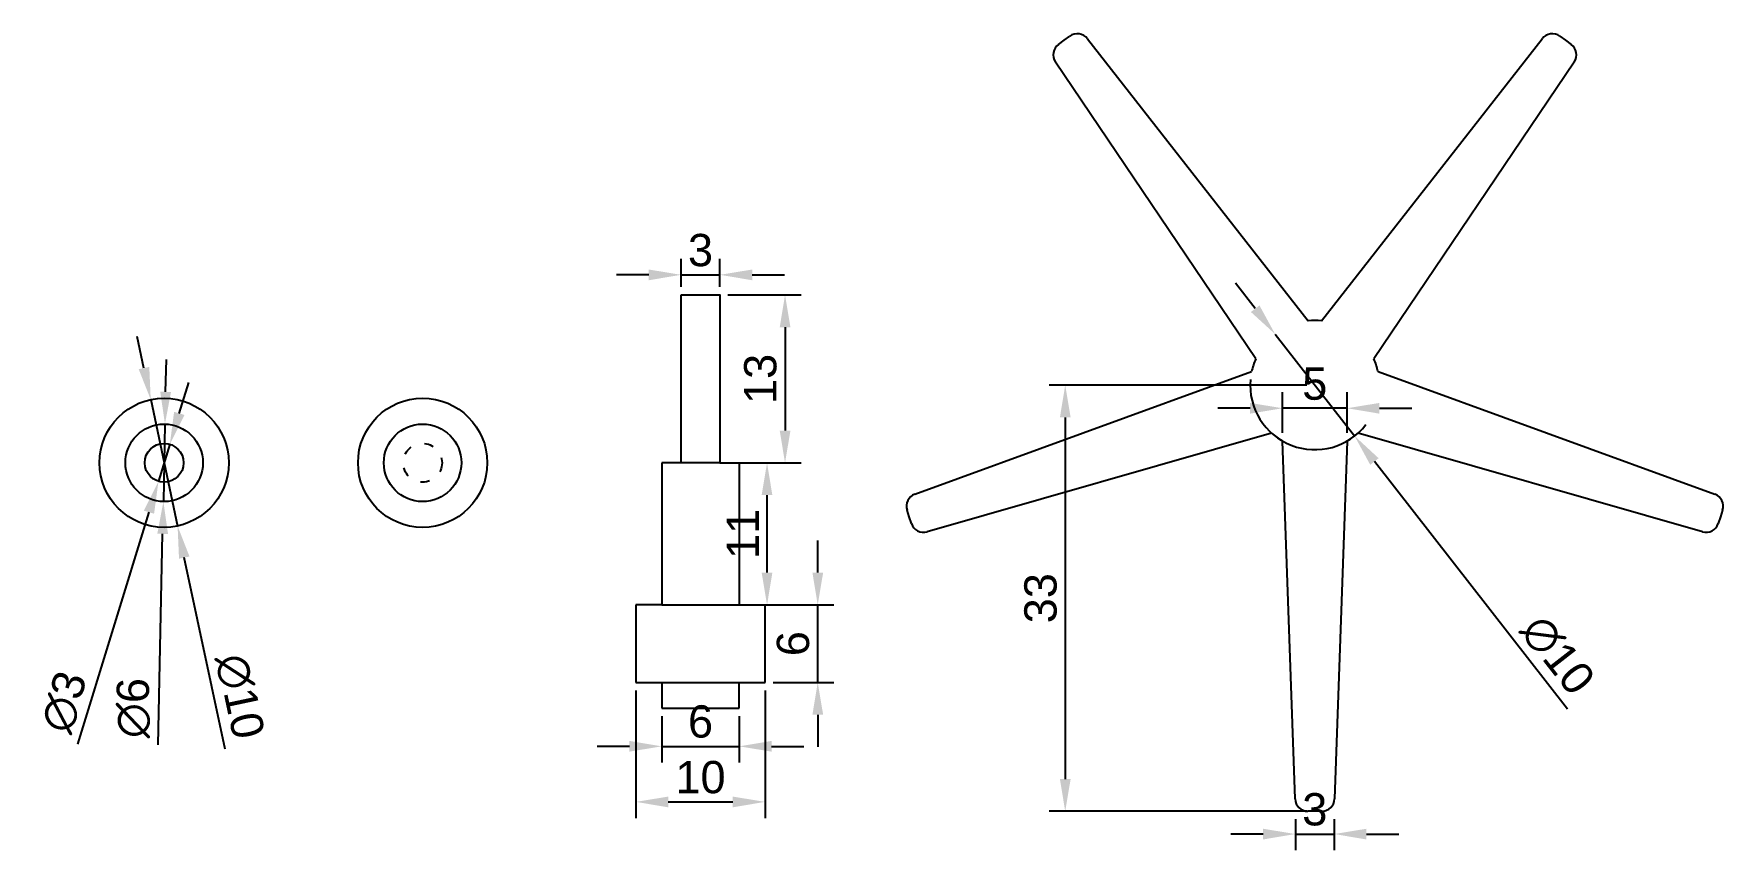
# Model space of a CAD drawing. Header units: millimetres. Extents: x 267 to 398, y 201 to 265.
import ezdxf

# ---------------------------------------------------------------- set-up
doc = ezdxf.new("R2010")
doc.units = ezdxf.units.MM
doc.linetypes.add('ACAD_ISO03W100', pattern=[30, 12, -18])
for name, color, linetype in [('cotari', 5, 'Continuous'), ('picior brate', 4, 'Continuous'), ('picior jos', 2, 'Continuous'), ('picior jos2', 2, 'ACAD_ISO03W100'), ('picior sectiune', 6, 'Continuous'), ('picior sus', 1, 'Continuous')]:
    doc.layers.add(name, color=color, linetype=linetype)
doc.styles.get("Standard").update_dxf_attribs({"font": 'arial.ttf'})
doc.dimstyles.new('ISO-25', dxfattribs={"dimtxt": 2.5, "dimasz": 2.5, "dimexe": 1.25, "dimexo": 0.625, "dimtad": 1, "dimtxsty": 'Standard', "dimcen": 2.5, "dimadec": 0, "dimazin": 0, "dimtfac": 1, "dimtmove": 0, "dimatfit": 3, "dimfxl": 1, "dimarcsym": 0})

# ---------------------------------------------------------------- blocks, each defined once
blk = doc.blocks.new('*D2')
at = {"layer": 'cotari', "color": 0, "lineweight": -2, "transparency": 16777216}
for p, q in [((316.99, 245.05), (316.99, 247.23)), ((319.99, 245.05), (319.99, 247.23)), ((314.49, 245.98), (311.99, 245.98)), ((316.99, 245.98), (319.99, 245.98)), ((322.49, 245.98), (324.99, 245.98))]:
    blk.add_line(p, q, dxfattribs=at)
at = {"layer": 'cotari', "color": 0, "transparency": 16777216}
for points in [[(314.49, 246.39), (314.49, 245.56), (316.99, 245.98)], [(322.49, 246.39), (322.49, 245.56), (319.99, 245.98)]]:
    blk.add_solid(points, dxfattribs=at)
at = {"layer": 'Defpoints', "color": 0, "transparency": 16777216}
for p in [(319.99, 245.98), (316.99, 244.42), (319.99, 244.42)]:
    blk.add_point(p, dxfattribs=at)
at = {"layer": 'cotari', "color": 0, "transparency": 16777216, "insert": (318.49, 247.88), "char_height": 2.5, "attachment_point": 5}
blk.add_mtext('3', dxfattribs=at)
blk = doc.blocks.new('*D3')
at = {"layer": 'cotari', "color": 0, "lineweight": -2, "transparency": 16777216}
for p, q in [((320.61, 244.42), (326.28, 244.42)), ((325.03, 241.92), (325.03, 233.92)), ((320.61, 231.42), (326.28, 231.42))]:
    blk.add_line(p, q, dxfattribs=at)
at = {"layer": 'cotari', "color": 0, "transparency": 16777216}
for points in [[(324.62, 241.92), (325.45, 241.92), (325.03, 244.42)], [(324.62, 233.92), (325.45, 233.92), (325.03, 231.42)]]:
    blk.add_solid(points, dxfattribs=at)
at = {"layer": 'Defpoints', "color": 0, "transparency": 16777216}
for p in [(319.99, 244.42), (319.99, 231.42), (325.03, 231.42)]:
    blk.add_point(p, dxfattribs=at)
at = {"layer": 'cotari', "color": 0, "transparency": 16777216, "insert": (323.13, 237.92), "char_height": 2.5, "attachment_point": 5, "rotation": 90}
blk.add_mtext('13', dxfattribs=at)
blk = doc.blocks.new('*D4')
at = {"layer": 'cotari', "color": 0, "lineweight": -2, "transparency": 16777216}
for p, q in [((315.49, 211.8), (315.49, 208.22)), ((321.49, 211.8), (321.49, 208.22)), ((312.99, 209.47), (310.49, 209.47)), ((315.49, 209.47), (321.49, 209.47)), ((323.99, 209.47), (326.49, 209.47))]:
    blk.add_line(p, q, dxfattribs=at)
at = {"layer": 'cotari', "color": 0, "transparency": 16777216}
for points in [[(312.99, 209.89), (312.99, 209.06), (315.49, 209.47)], [(323.99, 209.89), (323.99, 209.06), (321.49, 209.47)]]:
    blk.add_solid(points, dxfattribs=at)
at = {"layer": 'Defpoints', "color": 0, "transparency": 16777216}
for p in [(315.49, 212.42), (321.49, 212.42), (321.49, 209.47)]:
    blk.add_point(p, dxfattribs=at)
at = {"layer": 'cotari', "color": 0, "transparency": 16777216, "insert": (318.49, 211.38), "char_height": 2.5, "attachment_point": 5}
blk.add_mtext('6', dxfattribs=at)
blk = doc.blocks.new('*D5')
at = {"layer": 'cotari', "color": 0, "lineweight": -2, "transparency": 16777216}
for p, q in [((322.11, 231.42), (324.89, 231.42)), ((323.64, 222.92), (323.64, 228.92)), ((322.11, 220.42), (324.89, 220.42))]:
    blk.add_line(p, q, dxfattribs=at)
at = {"layer": 'cotari', "color": 0, "transparency": 16777216}
for points in [[(323.22, 228.92), (324.05, 228.92), (323.64, 231.42)], [(323.22, 222.92), (324.05, 222.92), (323.64, 220.42)]]:
    blk.add_solid(points, dxfattribs=at)
at = {"layer": 'Defpoints', "color": 0, "transparency": 16777216}
for p in [(321.49, 231.42), (323.64, 231.42), (321.49, 220.42)]:
    blk.add_point(p, dxfattribs=at)
at = {"layer": 'cotari', "color": 0, "transparency": 16777216, "insert": (321.76, 225.92), "char_height": 2.5, "attachment_point": 5, "rotation": 90}
blk.add_mtext('11', dxfattribs=at)
blk = doc.blocks.new('*D6')
at = {"layer": 'cotari', "color": 0, "lineweight": -2, "transparency": 16777216}
for p, q in [((327.56, 222.92), (327.56, 225.42)), ((324.12, 220.42), (328.81, 220.42)), ((327.56, 214.42), (327.56, 220.42)), ((324.11, 214.42), (328.81, 214.42)), ((327.56, 211.92), (327.56, 209.42))]:
    blk.add_line(p, q, dxfattribs=at)
at = {"layer": 'cotari', "color": 0, "transparency": 16777216}
for points in [[(327.15, 222.92), (327.98, 222.92), (327.56, 220.42)], [(327.15, 211.92), (327.98, 211.92), (327.56, 214.42)]]:
    blk.add_solid(points, dxfattribs=at)
at = {"layer": 'Defpoints', "color": 0, "transparency": 16777216}
for p in [(323.5, 220.42), (327.56, 220.42), (323.49, 214.42)]:
    blk.add_point(p, dxfattribs=at)
at = {"layer": 'cotari', "color": 0, "transparency": 16777216, "insert": (325.66, 217.42), "char_height": 2.5, "attachment_point": 5, "rotation": 90}
blk.add_mtext('6', dxfattribs=at)
blk = doc.blocks.new('*D7')
at = {"layer": 'cotari', "color": 0, "lineweight": -2, "transparency": 16777216}
for p, q in [((278.16, 235.25), (278.9, 237.64)), ((277.43, 232.86), (276.55, 229.99)), ((270.31, 209.65), (275.82, 227.6))]:
    blk.add_line(p, q, dxfattribs=at)
at = {"layer": 'cotari', "color": 0, "transparency": 16777216}
for points in [[(277.76, 235.37), (278.56, 235.13), (277.43, 232.86)], [(275.42, 227.72), (276.21, 227.48), (276.55, 229.99)]]:
    blk.add_solid(points, dxfattribs=at)
at = {"layer": 'Defpoints', "color": 0, "transparency": 16777216}
for p in [(277.43, 232.86), (276.55, 229.99)]:
    blk.add_point(p, dxfattribs=at)
at = {"layer": 'cotari', "color": 0, "transparency": 16777216, "insert": (269.25, 212.91), "char_height": 2.5, "attachment_point": 5, "rotation": 72.9471}
blk.add_mtext('∅3', dxfattribs=at)
blk = doc.blocks.new('*D8')
at = {"layer": 'cotari', "color": 0, "lineweight": -2, "transparency": 16777216}
for p, q in [((277.1, 236.92), (277.16, 239.42)), ((277.05, 234.42), (276.93, 228.42)), ((276.53, 209.6), (276.87, 225.93))]:
    blk.add_line(p, q, dxfattribs=at)
at = {"layer": 'cotari', "color": 0, "transparency": 16777216}
for points in [[(276.69, 236.93), (277.52, 236.91), (277.05, 234.42)], [(276.46, 225.93), (277.29, 225.92), (276.93, 228.42)]]:
    blk.add_solid(points, dxfattribs=at)
at = {"layer": 'Defpoints', "color": 0, "transparency": 16777216}
for p in [(277.05, 234.42), (276.93, 228.42)]:
    blk.add_point(p, dxfattribs=at)
at = {"layer": 'cotari', "color": 0, "transparency": 16777216, "insert": (274.62, 212.44), "char_height": 2.5, "attachment_point": 5, "rotation": 88.7977}
blk.add_mtext('∅6', dxfattribs=at)
blk = doc.blocks.new('*D9')
at = {"layer": 'cotari', "color": 0, "lineweight": -2, "transparency": 16777216}
for p, q in [((275.43, 238.76), (274.91, 241.21)), ((275.95, 236.32), (278.03, 226.53)), ((281.7, 209.24), (278.55, 224.09))]:
    blk.add_line(p, q, dxfattribs=at)
at = {"layer": 'cotari', "color": 0, "transparency": 16777216}
for points in [[(275.84, 238.85), (275.02, 238.67), (275.95, 236.32)], [(278.95, 224.17), (278.14, 224), (278.03, 226.53)]]:
    blk.add_solid(points, dxfattribs=at)
at = {"layer": 'Defpoints', "color": 0, "transparency": 16777216}
for p in [(275.95, 236.32), (278.03, 226.53)]:
    blk.add_point(p, dxfattribs=at)
at = {"layer": 'cotari', "color": 0, "transparency": 16777216, "insert": (282.84, 213.34), "char_height": 2.5, "attachment_point": 5, "rotation": 281.9865}
blk.add_mtext('∅10', dxfattribs=at)
blk = doc.blocks.new('*D10')
at = {"layer": 'cotari', "color": 0, "lineweight": -2, "transparency": 16777216}
for p, q in [((361.41, 243.36), (359.88, 245.33)), ((362.95, 241.39), (369.1, 233.5)), ((385.58, 212.35), (370.63, 231.53))]:
    blk.add_line(p, q, dxfattribs=at)
blk.add_arc((366.02, 237.44), 5, 175.162, 322.2563, dxfattribs=at)
at = {"layer": 'cotari', "color": 0, "transparency": 16777216}
for points in [[(361.74, 243.61), (361.08, 243.1), (362.95, 241.39)], [(370.96, 231.78), (370.31, 231.27), (369.1, 233.5)]]:
    blk.add_solid(points, dxfattribs=at)
at = {"layer": 'Defpoints', "color": 0, "transparency": 16777216}
for p in [(362.95, 241.39), (369.1, 233.5)]:
    blk.add_point(p, dxfattribs=at)
at = {"layer": 'cotari', "color": 0, "transparency": 16777216, "insert": (384.81, 216.54), "char_height": 2.5, "attachment_point": 5, "rotation": 307.9324}
blk.add_mtext('∅10', dxfattribs=at)
blk = doc.blocks.new('*D11')
at = {"layer": 'cotari', "color": 0, "lineweight": -2, "transparency": 16777216}
for p, q in [((363.52, 233.74), (363.52, 236.9)), ((368.52, 233.74), (368.52, 236.9)), ((361.02, 235.65), (358.52, 235.65)), ((368.52, 235.65), (363.52, 235.65)), ((371.02, 235.65), (373.52, 235.65))]:
    blk.add_line(p, q, dxfattribs=at)
at = {"layer": 'cotari', "color": 0, "transparency": 16777216}
for points in [[(361.02, 236.06), (361.02, 235.23), (363.52, 235.65)], [(371.02, 236.06), (371.02, 235.23), (368.52, 235.65)]]:
    blk.add_solid(points, dxfattribs=at)
at = {"layer": 'Defpoints', "color": 0, "transparency": 16777216}
for p in [(363.52, 235.65), (363.52, 233.11), (368.52, 233.11)]:
    blk.add_point(p, dxfattribs=at)
at = {"layer": 'cotari', "color": 0, "transparency": 16777216, "insert": (366.02, 237.54), "char_height": 2.5, "attachment_point": 5}
blk.add_mtext('5', dxfattribs=at)
blk = doc.blocks.new('*D12')
at = {"layer": 'cotari', "color": 0, "lineweight": -2, "transparency": 16777216}
for p, q in [((362.02, 202.68), (359.52, 202.68)), ((364.52, 203.82), (364.52, 201.43)), ((364.52, 202.68), (367.52, 202.68)), ((367.52, 203.82), (367.52, 201.43)), ((370.02, 202.68), (372.52, 202.68))]:
    blk.add_line(p, q, dxfattribs=at)
at = {"layer": 'cotari', "color": 0, "transparency": 16777216}
for points in [[(362.02, 203.09), (362.02, 202.26), (364.52, 202.68)], [(370.02, 203.09), (370.02, 202.26), (367.52, 202.68)]]:
    blk.add_solid(points, dxfattribs=at)
at = {"layer": 'Defpoints', "color": 0, "transparency": 16777216}
for p in [(364.52, 204.44), (367.52, 204.44), (367.52, 202.68)]:
    blk.add_point(p, dxfattribs=at)
at = {"layer": 'cotari', "color": 0, "transparency": 16777216, "insert": (366.02, 204.58), "char_height": 2.5, "attachment_point": 5}
blk.add_mtext('3', dxfattribs=at)
blk = doc.blocks.new('*D13')
at = {"layer": 'cotari', "color": 0, "lineweight": -2, "transparency": 16777216}
for p, q in [((365.4, 237.44), (345.46, 237.44)), ((346.71, 234.94), (346.71, 206.94)), ((365.4, 204.44), (345.46, 204.44))]:
    blk.add_line(p, q, dxfattribs=at)
at = {"layer": 'cotari', "color": 0, "transparency": 16777216}
for points in [[(346.3, 234.94), (347.13, 234.94), (346.71, 237.44)], [(346.3, 206.94), (347.13, 206.94), (346.71, 204.44)]]:
    blk.add_solid(points, dxfattribs=at)
at = {"layer": 'Defpoints', "color": 0, "transparency": 16777216}
for p in [(366.02, 237.44), (346.71, 204.44), (366.02, 204.44)]:
    blk.add_point(p, dxfattribs=at)
at = {"layer": 'cotari', "color": 0, "transparency": 16777216, "insert": (344.81, 220.94), "char_height": 2.5, "attachment_point": 5, "rotation": 90}
blk.add_mtext('33', dxfattribs=at)
blk = doc.blocks.new('*D14')
at = {"layer": 'cotari', "color": 0, "lineweight": -2, "transparency": 16777216}
for p, q in [((313.49, 213.8), (313.49, 203.92)), ((323.49, 213.8), (323.49, 203.92)), ((315.99, 205.17), (320.99, 205.17))]:
    blk.add_line(p, q, dxfattribs=at)
at = {"layer": 'cotari', "color": 0, "transparency": 16777216}
for points in [[(315.99, 205.58), (315.99, 204.75), (313.49, 205.17)], [(320.99, 205.58), (320.99, 204.75), (323.49, 205.17)]]:
    blk.add_solid(points, dxfattribs=at)
at = {"layer": 'Defpoints', "color": 0, "transparency": 16777216}
for p in [(313.49, 214.42), (323.49, 214.42), (323.49, 205.17)]:
    blk.add_point(p, dxfattribs=at)
at = {"layer": 'cotari', "color": 0, "transparency": 16777216, "insert": (318.49, 207.07), "char_height": 2.5, "attachment_point": 5}
blk.add_mtext('10', dxfattribs=at)

msp = doc.modelspace()

# ---------------------------------------------------------------- linework, layer by layer
at = {"layer": 'picior brate'}
for p, q in [((346.195, 263.825), (346.627, 264.139)), ((346.627, 264.139), (347.059, 264.453)), ((348.435, 264.26), (365.501, 242.414)), ((366.547, 242.414), (383.613, 264.26)), ((384.989, 264.453), (385.421, 264.139)), ((385.421, 264.139), (385.853, 263.825)), ((361.456, 239.475), (345.954, 262.457)), ((386.094, 262.457), (370.592, 239.475)), ((335.083, 229.001), (361.133, 238.481)), ((370.915, 238.481), (396.965, 229.001)), ((362.678, 233.726), (336.031, 226.084)), ((364.49, 205.407), (363.524, 233.112)), ((368.524, 233.112), (367.558, 205.407)), ((396.017, 226.084), (369.37, 233.726)), ((363.547, 232.442), (363.524, 232.442)), ((368.501, 232.442), (368.524, 232.442)), ((334.639, 227.244), (334.474, 227.752)), ((397.574, 227.752), (397.409, 227.244)), ((334.804, 226.736), (334.639, 227.244)), ((397.409, 227.244), (397.244, 226.736)), ((366.024, 204.442), (365.49, 204.442)), ((366.558, 204.442), (366.024, 204.442))]:
    msp.add_line(p, q, dxfattribs=at)
for centre, radius, start, end in [((347.647, 263.644), 1, 37.99766, 126), ((384.401, 263.644), 1, 54, 142.00234), ((346.783, 263.016), 1, 126, 214.00234), ((385.265, 263.016), 1, 325.99766, 54), ((366.024, 237.442), 5, 84, 96), ((366.024, 237.442), 5, 156, 168), ((366.024, 237.442), 5, 12, 24), ((366.024, 237.442), 5, 228, 240), ((366.024, 237.442), 5, 300, 312), ((335.425, 228.061), 1, 109.99766, 198), ((396.623, 228.061), 1, 342, 70.00234), ((335.755, 227.045), 1, 198, 286.00234), ((396.293, 227.045), 1, 253.99766, 342), ((365.49, 205.442), 1, 181.99766, 270), ((366.558, 205.442), 1, 270, 358.00234)]:
    msp.add_arc(centre, radius, start, end, dxfattribs=at)
at = {"layer": 'picior jos'}
for radius in [5, 3]:
    msp.add_circle((296.989, 231.424), radius, dxfattribs=at)
at = {"layer": 'picior jos2', "ltscale": 0.06}
msp.add_circle((296.989, 231.424), 1.5, dxfattribs=at)
at = {"layer": 'picior sectiune'}
for p, q in [((316.989, 231.424), (315.489, 231.424)), ((315.489, 231.424), (315.489, 220.424)), ((319.989, 231.424), (321.489, 231.424)), ((321.489, 231.424), (321.489, 220.424)), ((315.489, 220.424), (313.489, 220.424)), ((313.489, 220.424), (313.489, 214.424)), ((315.489, 220.424), (321.489, 220.424)), ((321.489, 220.424), (323.489, 220.424)), ((323.489, 214.424), (323.489, 220.424)), ((313.489, 214.424), (323.489, 214.424)), ((315.489, 214.424), (315.489, 212.424)), ((321.489, 212.424), (321.489, 214.424)), ((315.489, 212.424), (321.489, 212.424))]:
    msp.add_line(p, q, dxfattribs=at)
msp.add_lwpolyline([(316.989, 244.424), (319.989, 244.424), (319.989, 231.424), (316.989, 231.424)], close=True, dxfattribs=at)
at = {"layer": 'picior sus'}
for radius in [5, 3, 1.5]:
    msp.add_circle((276.989, 231.424), radius, dxfattribs=at)

# ---------------------------------------------------------------- dimensions: what is measured, and where the dimension line sits
at = {"layer": 'cotari'}
for base, p1, p2, picture, middle in [((319.989, 245.977), (316.989, 244.424), (319.989, 244.424), '*D2', (318.489, 247.88)), ((363.524, 235.646), (368.524, 233.112), (363.524, 233.112), '*D11', (366.024, 237.543)), ((323.489, 205.168), (313.489, 214.424), (323.489, 214.424), '*D14', (318.489, 207.069)), ((321.489, 209.475), (315.489, 212.424), (321.489, 212.424), '*D4', (318.489, 211.376)), ((367.524, 202.676), (364.524, 204.442), (367.524, 204.442), '*D12', (366.024, 204.578))]:
    dim = msp.add_linear_dim(base=base, p1=p1, p2=p2, dimstyle='ISO-25', dxfattribs=at)
    dim.commit()
    dim.dimension.update_dxf_attribs({"geometry": picture, "text_midpoint": middle})
for p1, p2, picture, middle in [((362.95, 241.385), (369.098, 233.498), '*D10', (383.259, 215.327)), ((275.951, 236.315), (278.027, 226.533), '*D9', (280.915, 212.932)), ((277.052, 234.424), (276.926, 228.425), '*D8', (276.59, 212.4)), ((277.429, 232.858), (276.549, 229.99), '*D7', (271.133, 212.334))]:
    dim = msp.add_diameter_dim_2p(p1=p1, p2=p2, dimstyle='ISO-25', dxfattribs=at)
    dim.commit()
    dim.dimension.update_dxf_attribs({"geometry": picture, "text_midpoint": middle, "dimtype": 163})
for base, p1, p2, picture, middle in [((325.033, 231.424), (319.989, 244.424), (319.989, 231.424), '*D3', (323.131, 237.924)), ((346.713, 204.442), (366.024, 237.442), (366.024, 204.442), '*D13', (344.811, 220.942)), ((323.636, 231.424), (321.489, 220.424), (321.489, 231.424), '*D5', (321.756, 225.924)), ((327.562, 220.424), (323.489, 214.424), (323.5, 220.424), '*D6', (325.66, 217.424))]:
    dim = msp.add_linear_dim(base=base, p1=p1, p2=p2, angle=90, dimstyle='ISO-25', dxfattribs=at)
    dim.commit()
    dim.dimension.update_dxf_attribs({"geometry": picture, "text_midpoint": middle})

doc.saveas('drawing.dxf')
